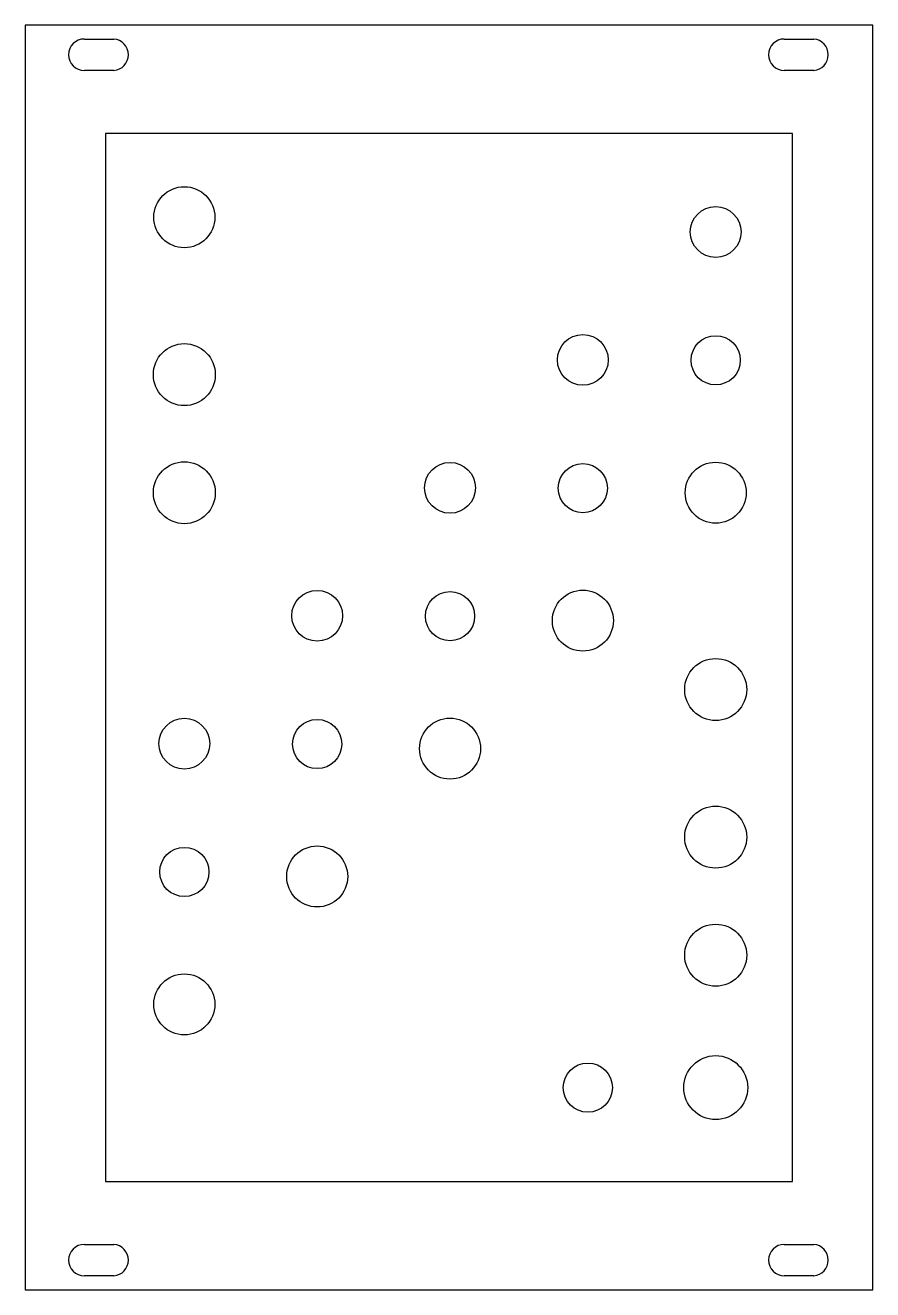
# Model space of a CAD drawing. Header units: millimetres. Extents: x 116 to 202, y 70 to 198.
import ezdxf

# ---------------------------------------------------------------- set-up
doc = ezdxf.new("R2010")
doc.units = ezdxf.units.MM
doc.layers.add('Front panels', color=30, linetype='Continuous')
doc.layers.add('PCB', color=6, linetype='Continuous')

msp = doc.modelspace()

# ---------------------------------------------------------------- linework, layer by layer
at = {"layer": 'Front panels'}
msp.add_lwpolyline([(115.92, 69.54), (202.04, 69.54), (202.04, 198.04), (115.92, 198.04)], close=True, dxfattribs=at)
for points in [[(121.92, 196.65), (124.92, 196.65), (124.92, 196.64)], [(193.04, 196.65), (196.04, 196.65), (196.04, 196.64)], [(124.92, 193.45), (124.92, 193.45), (121.92, 193.45)], [(196.04, 193.45), (196.04, 193.45), (193.04, 193.45)], [(121.92, 74.15), (124.92, 74.15), (124.92, 74.14)], [(193.04, 74.15), (196.04, 74.15), (196.04, 74.14)], [(124.92, 70.95), (124.92, 70.95), (121.92, 70.95)], [(196.04, 70.95), (196.04, 70.95), (193.04, 70.95)]]:
    msp.add_lwpolyline(points, dxfattribs=at)
for centre, radius in [((132.08, 178.54), 3.1), ((186.08, 177.04), 2.58), ((172.58, 164.04), 2.58), ((186.08, 164), 2.5), ((132.08, 162.54), 3.15), ((132.08, 150.54), 3.15), ((159.08, 151.04), 2.58), ((172.58, 151), 2.5), ((186.08, 150.54), 3.1), ((145.58, 138.04), 2.58), ((159.08, 138), 2.5), ((172.58, 137.54), 3.1), ((186.08, 130.54), 3.15), ((132.08, 125.04), 2.58), ((145.58, 125), 2.5), ((159.08, 124.54), 3.1), ((186.08, 115.54), 3.15), ((132.08, 112), 2.5), ((145.58, 111.54), 3.1), ((186.08, 103.54), 3.15), ((132.08, 98.54), 3.1), ((173.08, 90.08), 2.5), ((186.08, 90.08), 3.25)]:
    msp.add_circle(centre, radius, dxfattribs=at)
for centre, start, end in [((121.92, 195.05), 90, 270), ((124.8, 195.05), 274.2163, 85.7605), ((193.04, 195.05), 90, 270), ((195.92, 195.05), 274.2163, 85.7605), ((121.92, 72.55), 90, 270), ((124.8, 72.55), 274.2163, 85.7605), ((193.04, 72.55), 90, 270), ((195.92, 72.55), 274.2163, 85.7605)]:
    msp.add_arc(centre, 1.6, start, end, dxfattribs=at)
at = {"layer": 'PCB'}
msp.add_lwpolyline([(124.08, 80.54), (193.88, 80.54), (193.88, 187.04), (124.08, 187.04)], close=True, dxfattribs=at)

doc.saveas('drawing.dxf')
